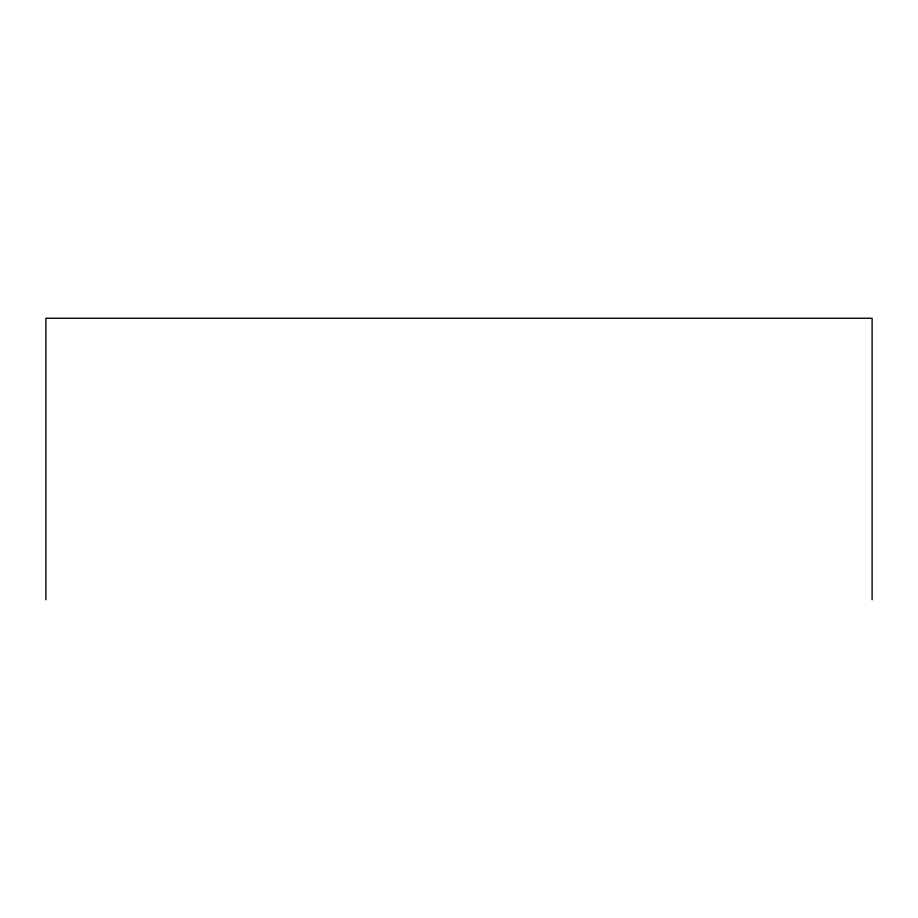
<?xml version="1.0" encoding="UTF-8"?>
<svg xmlns="http://www.w3.org/2000/svg" width="918" height="918" viewBox="0 0 918 918"><rect width="100%" height="100%" fill="white"/><g stroke="black" fill="none" stroke-linecap="round" stroke-linejoin="round"><path stroke-width="1.38" d="M872.1 599.764L872.1 318.236L45.9 318.236L45.9 599.764"/></g></svg>
